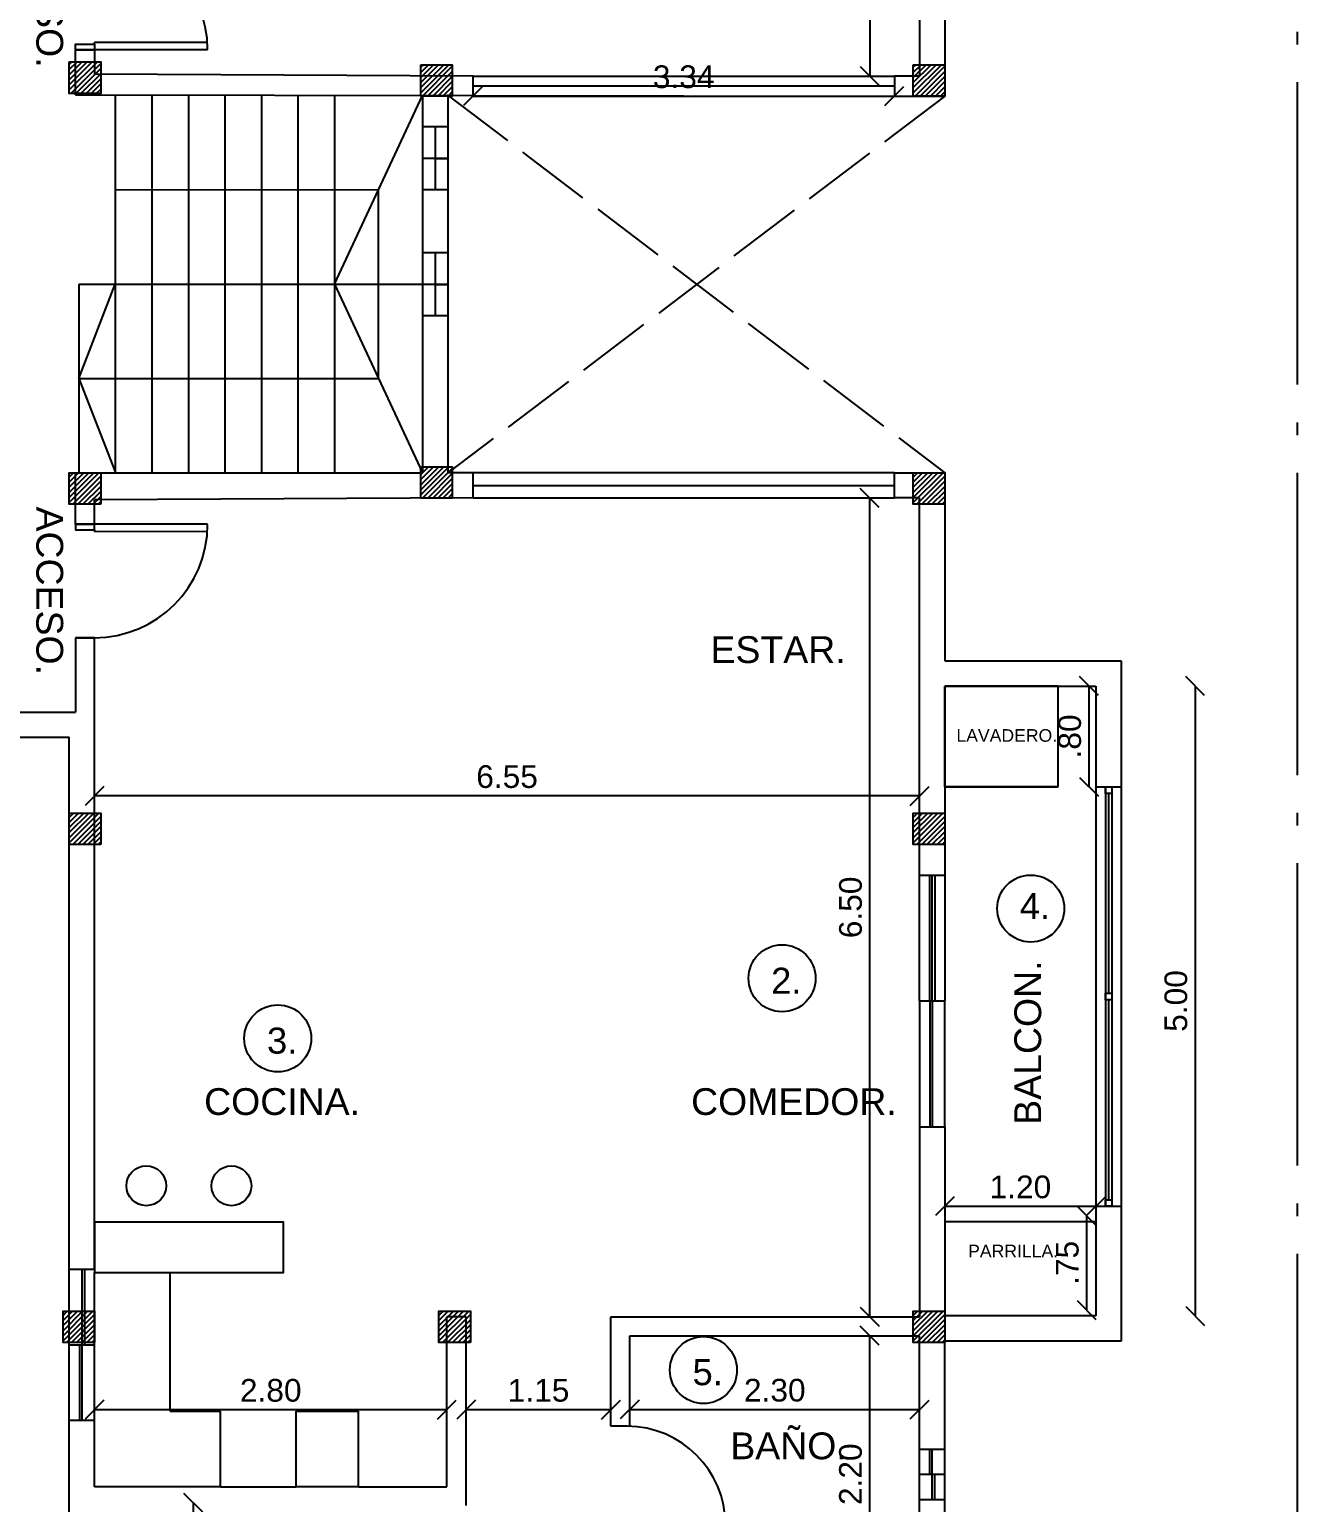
# Model space of a CAD drawing. Header units: millimetres. Extents: x 2444.3 to 2532.4, y 2068.2 to 2109.
# Drawn here: x 2475.23 to 2485.3, y 2074.82 to 2086.51 of the extents above; entities that cross this region are included whole.
import ezdxf

# ---------------------------------------------------------------- set-up
doc = ezdxf.new("R2010")
doc.units = ezdxf.units.MM
doc.linetypes.add('ACAD_ISO02W100', pattern=[15, 12, -3])
doc.linetypes.add('ACAD_ISO04W100', pattern=[30, 24, -3, 0, -3])
doc.layers.get('0').update_dxf_attribs({"color": 4})
for name, color, linetype in [('CARP-MARCO-PUERTAS', 102, 'Continuous'), ('columnas', 254, 'Continuous'), ('hº aº', 251, 'Continuous')]:
    doc.layers.add(name, color=color, linetype=linetype)
doc.styles.get("Standard").update_dxf_attribs({"font": 'arial.ttf'})
doc.dimstyles.new('Para Interiores', dxfattribs={"dimtxt": 0.18, "dimasz": 0.15, "dimexe": 0.18, "dimexo": 0.0625, "dimgap": 0.06, "dimtad": 1, "dimzin": 4, "dimdsep": 46, "dimtxsty": 'Standard', "dimblk": 'OBLIQUE', "dimcen": 1, "dimse1": 1, "dimse2": 1, "dimclrd": 2, "dimadec": 0, "dimazin": 0, "dimtfac": 1, "dimtofl": 0, "dimtmove": 0, "dimatfit": 3, "dimfxl": 1, "dimtolj": 1, "dimtzin": 0, "dimarcsym": 1})

# ---------------------------------------------------------------- blocks, each defined once
blk = doc.blocks.new('_Oblique')
at = {"color": 0, "linetype": 'ByBlock', "lineweight": -2}
blk.add_line((-0.5, -0.5), (0.5, 0.5), dxfattribs=at)
blk = doc.blocks.new('*D11')
at = {"color": 2, "lineweight": -2, "transparency": 16777216}
blk.add_line((2481.902, 2092.64), (2481.902, 2086.14), dxfattribs=at)
at = {"layer": 'Defpoints', "color": 0, "transparency": 16777216}
for p in [(2478.811, 2092.64), (2478.811, 2086.14), (2481.902, 2086.14)]:
    blk.add_point(p, dxfattribs=at)
at = {"color": 2, "lineweight": -2, "transparency": 16777216, "xscale": 0.15, "yscale": 0.15, "zscale": 0.15}
for p, rotation in [((2481.902, 2092.64), 90), ((2481.902, 2086.14), 270)]:
    blk.add_blockref('_Oblique', p, dxfattribs=dict(at, rotation=rotation))
at = {"color": 0, "transparency": 16777216, "insert": (2481.75, 2089.39), "char_height": 0.18, "attachment_point": 5, "rotation": 90}
blk.add_mtext('\\A1;6.50', dxfattribs=at)
blk = doc.blocks.new('*D21')
at = {"color": 2, "lineweight": -2, "transparency": 16777216}
blk.add_line((2476.532, 2074.813), (2476.532, 2070.812), dxfattribs=at)
at = {"layer": 'Defpoints', "color": 0, "transparency": 16777216}
for p in [(2476.581, 2074.813), (2476.532, 2070.812), (2476.73, 2070.812)]:
    blk.add_point(p, dxfattribs=at)
at = {"color": 2, "lineweight": -2, "transparency": 16777216, "xscale": 0.15, "yscale": 0.15, "zscale": 0.15}
for p, rotation in [((2476.532, 2074.813), 90), ((2476.532, 2070.812), 270)]:
    blk.add_blockref('_Oblique', p, dxfattribs=dict(at, rotation=rotation))
at = {"color": 0, "transparency": 16777216, "insert": (2476.38, 2072.813), "char_height": 0.18, "attachment_point": 5, "rotation": 90}
blk.add_mtext('\\A1;{\\C2;4.00}', dxfattribs=at)
blk = doc.blocks.new('*D24')
at = {"color": 2, "lineweight": -2, "transparency": 16777216}
blk.add_line((2481.902, 2073.94), (2481.902, 2076.14), dxfattribs=at)
at = {"layer": 'Defpoints', "color": 0, "transparency": 16777216}
for p in [(2481.902, 2076.14), (2481.902, 2076.14), (2481.902, 2073.94)]:
    blk.add_point(p, dxfattribs=at)
at = {"color": 2, "lineweight": -2, "transparency": 16777216, "xscale": 0.15, "yscale": 0.15, "zscale": 0.15}
for p, rotation in [((2481.902, 2076.14), 90), ((2481.902, 2073.94), 270)]:
    blk.add_blockref('_Oblique', p, dxfattribs=dict(at, rotation=rotation))
at = {"color": 0, "transparency": 16777216, "insert": (2481.75, 2075.04), "char_height": 0.18, "attachment_point": 5, "rotation": 90}
blk.add_mtext('\\A1;2.20', dxfattribs=at)
blk = doc.blocks.new('*D25')
at = {"color": 2, "lineweight": -2, "transparency": 16777216}
blk.add_line((2481.902, 2076.29), (2481.902, 2082.79), dxfattribs=at)
at = {"layer": 'Defpoints', "color": 0, "transparency": 16777216}
for p in [(2478.811, 2082.79), (2481.902, 2082.79), (2478.811, 2076.29)]:
    blk.add_point(p, dxfattribs=at)
at = {"color": 2, "lineweight": -2, "transparency": 16777216, "xscale": 0.15, "yscale": 0.15, "zscale": 0.15}
for p, rotation in [((2481.902, 2082.79), 90), ((2481.902, 2076.29), 270)]:
    blk.add_blockref('_Oblique', p, dxfattribs=dict(at, rotation=rotation))
at = {"color": 0, "transparency": 16777216, "insert": (2481.75, 2079.54), "char_height": 0.18, "attachment_point": 5, "rotation": 90}
blk.add_mtext('\\A1;6.50', dxfattribs=at)
blk = doc.blocks.new('*D33')
at = {"color": 2, "lineweight": -2, "transparency": 16777216}
blk.add_line((2482.298, 2080.425), (2475.748, 2080.425), dxfattribs=at)
at = {"layer": 'Defpoints', "color": 0, "transparency": 16777216}
for p in [(2475.748, 2080.425), (2475.748, 2080.425), (2482.298, 2080.425)]:
    blk.add_point(p, dxfattribs=at)
at = {"color": 2, "lineweight": -2, "transparency": 16777216, "xscale": 0.15, "yscale": 0.15, "zscale": 0.15, "rotation": 180}
blk.add_blockref('_Oblique', (2475.748, 2080.425), dxfattribs=at)
at = {"color": 2, "lineweight": -2, "transparency": 16777216, "xscale": 0.15, "yscale": 0.15, "zscale": 0.15}
blk.add_blockref('_Oblique', (2482.298, 2080.425), dxfattribs=at)
at = {"color": 0, "transparency": 16777216, "insert": (2479.023, 2080.577), "char_height": 0.18, "attachment_point": 5}
blk.add_mtext('\\A1;6.55', dxfattribs=at)
blk = doc.blocks.new('*D34')
at = {"color": 2, "lineweight": -2, "transparency": 16777216}
blk.add_line((2475.748, 2075.553), (2478.545, 2075.553), dxfattribs=at)
at = {"layer": 'Defpoints', "color": 0, "transparency": 16777216}
for p in [(2478.545, 2076.29), (2475.748, 2075.937), (2478.545, 2075.553)]:
    blk.add_point(p, dxfattribs=at)
at = {"color": 2, "lineweight": -2, "transparency": 16777216, "xscale": 0.15, "yscale": 0.15, "zscale": 0.15, "rotation": 180}
blk.add_blockref('_Oblique', (2475.748, 2075.553), dxfattribs=at)
at = {"color": 2, "lineweight": -2, "transparency": 16777216, "xscale": 0.15, "yscale": 0.15, "zscale": 0.15}
blk.add_blockref('_Oblique', (2478.545, 2075.553), dxfattribs=at)
at = {"color": 0, "transparency": 16777216, "insert": (2477.147, 2075.705), "char_height": 0.18, "attachment_point": 5}
blk.add_mtext('\\A1;2.80', dxfattribs=at)
blk = doc.blocks.new('*D35')
at = {"color": 2, "lineweight": -2, "transparency": 16777216}
blk.add_line((2478.698, 2075.553), (2479.848, 2075.553), dxfattribs=at)
at = {"layer": 'Defpoints', "color": 0, "transparency": 16777216}
for p in [(2478.698, 2075.54), (2479.848, 2075.553), (2479.848, 2075.54)]:
    blk.add_point(p, dxfattribs=at)
at = {"color": 2, "lineweight": -2, "transparency": 16777216, "xscale": 0.15, "yscale": 0.15, "zscale": 0.15, "rotation": 180}
blk.add_blockref('_Oblique', (2478.698, 2075.553), dxfattribs=at)
at = {"color": 2, "lineweight": -2, "transparency": 16777216, "xscale": 0.15, "yscale": 0.15, "zscale": 0.15}
blk.add_blockref('_Oblique', (2479.848, 2075.553), dxfattribs=at)
at = {"color": 0, "transparency": 16777216, "insert": (2479.273, 2075.705), "char_height": 0.18, "attachment_point": 5}
blk.add_mtext('\\A1;1.15', dxfattribs=at)
blk = doc.blocks.new('*D36')
at = {"color": 2, "lineweight": -2, "transparency": 16777216}
blk.add_line((2479.997, 2075.554), (2482.298, 2075.554), dxfattribs=at)
at = {"layer": 'Defpoints', "color": 0, "transparency": 16777216}
for p in [(2479.997, 2075.554), (2482.298, 2075.554), (2482.298, 2075.554)]:
    blk.add_point(p, dxfattribs=at)
at = {"color": 2, "lineweight": -2, "transparency": 16777216, "xscale": 0.15, "yscale": 0.15, "zscale": 0.15, "rotation": 180}
blk.add_blockref('_Oblique', (2479.997, 2075.554), dxfattribs=at)
at = {"color": 2, "lineweight": -2, "transparency": 16777216, "xscale": 0.15, "yscale": 0.15, "zscale": 0.15}
blk.add_blockref('_Oblique', (2482.298, 2075.554), dxfattribs=at)
at = {"color": 0, "transparency": 16777216, "insert": (2481.148, 2075.706), "char_height": 0.18, "attachment_point": 5}
blk.add_mtext('\\A1;2.30', dxfattribs=at)
blk = doc.blocks.new('*D40')
at = {"color": 2, "lineweight": -2, "transparency": 16777216}
blk.add_line((2484.485, 2081.297), (2484.485, 2076.297), dxfattribs=at)
at = {"layer": 'Defpoints', "color": 0, "transparency": 16777216}
for p in [(2483.4, 2081.297), (2483.4, 2076.297), (2484.485, 2076.297)]:
    blk.add_point(p, dxfattribs=at)
at = {"color": 2, "lineweight": -2, "transparency": 16777216, "xscale": 0.15, "yscale": 0.15, "zscale": 0.15}
for p, rotation in [((2484.485, 2081.297), 90), ((2484.485, 2076.297), 270)]:
    blk.add_blockref('_Oblique', p, dxfattribs=dict(at, rotation=rotation))
at = {"color": 0, "transparency": 16777216, "insert": (2484.333, 2078.797), "char_height": 0.18, "attachment_point": 5, "rotation": 90}
blk.add_mtext('\\A1;5.00', dxfattribs=at)
blk = doc.blocks.new('*D43')
at = {"color": 2, "lineweight": -2, "transparency": 16777216}
blk.add_line((2482.498, 2077.168), (2483.698, 2077.168), dxfattribs=at)
at = {"layer": 'Defpoints', "color": 0, "transparency": 16777216}
for p in [(2482.498, 2081.297), (2483.698, 2081.297), (2483.698, 2077.168)]:
    blk.add_point(p, dxfattribs=at)
at = {"color": 2, "lineweight": -2, "transparency": 16777216, "xscale": 0.15, "yscale": 0.15, "zscale": 0.15, "rotation": 180}
blk.add_blockref('_Oblique', (2482.498, 2077.168), dxfattribs=at)
at = {"color": 2, "lineweight": -2, "transparency": 16777216, "xscale": 0.15, "yscale": 0.15, "zscale": 0.15}
blk.add_blockref('_Oblique', (2483.698, 2077.168), dxfattribs=at)
at = {"color": 0, "transparency": 16777216, "insert": (2483.098, 2077.32), "char_height": 0.18, "attachment_point": 5}
blk.add_mtext('\\A1;1.20', dxfattribs=at)
blk = doc.blocks.new('*D41')
at = {"color": 2, "lineweight": -2, "transparency": 16777216}
blk.add_line((2483.642, 2081.297), (2483.642, 2080.497), dxfattribs=at)
at = {"layer": 'Defpoints', "color": 0, "transparency": 16777216}
for p in [(2483.232, 2081.297), (2483.232, 2080.497), (2483.642, 2080.497)]:
    blk.add_point(p, dxfattribs=at)
at = {"color": 2, "lineweight": -2, "transparency": 16777216, "xscale": 0.15, "yscale": 0.15, "zscale": 0.15}
for p, rotation in [((2483.642, 2081.297), 90), ((2483.642, 2080.497), 270)]:
    blk.add_blockref('_Oblique', p, dxfattribs=dict(at, rotation=rotation))
at = {"color": 0, "transparency": 16777216, "insert": (2483.49, 2080.897), "char_height": 0.18, "attachment_point": 5, "rotation": 90}
blk.add_mtext('\\A1;.80', dxfattribs=at)
blk = doc.blocks.new('*D42')
at = {"color": 2, "lineweight": -2, "transparency": 16777216}
blk.add_line((2483.623, 2077.093), (2483.623, 2076.343), dxfattribs=at)
at = {"layer": 'Defpoints', "color": 0, "transparency": 16777216}
for p in [(2483.559, 2077.093), (2483.559, 2076.343), (2483.623, 2076.343)]:
    blk.add_point(p, dxfattribs=at)
at = {"color": 2, "lineweight": -2, "transparency": 16777216, "xscale": 0.15, "yscale": 0.15, "zscale": 0.15}
for p, rotation in [((2483.623, 2077.093), 90), ((2483.623, 2076.343), 270)]:
    blk.add_blockref('_Oblique', p, dxfattribs=dict(at, rotation=rotation))
at = {"color": 0, "transparency": 16777216, "insert": (2483.471, 2076.718), "char_height": 0.18, "attachment_point": 5, "rotation": 90}
blk.add_mtext('\\A1;.75', dxfattribs=at)
blk = doc.blocks.new('*D123')
at = {"color": 2, "lineweight": -2, "transparency": 16777216}
blk.add_line((2478.753, 2085.981), (2482.098, 2085.981), dxfattribs=at)
at = {"layer": 'Defpoints', "color": 0, "transparency": 16777216}
for p in [(2478.753, 2086.14), (2482.098, 2086.14), (2482.098, 2085.981)]:
    blk.add_point(p, dxfattribs=at)
at = {"color": 2, "lineweight": -2, "transparency": 16777216, "xscale": 0.15, "yscale": 0.15, "zscale": 0.15, "rotation": 180}
blk.add_blockref('_Oblique', (2478.753, 2085.981), dxfattribs=at)
at = {"color": 2, "lineweight": -2, "transparency": 16777216, "xscale": 0.15, "yscale": 0.15, "zscale": 0.15}
blk.add_blockref('_Oblique', (2482.098, 2085.981), dxfattribs=at)
at = {"color": 0, "transparency": 16777216, "insert": (2480.425, 2086.133), "char_height": 0.18, "attachment_point": 5}
blk.add_mtext('\\A1;3.34', dxfattribs=at)

msp = doc.modelspace()

# ---------------------------------------------------------------- hatches: boundary and pattern name
at = {"layer": 'hº aº'}
h = msp.add_hatch(dxfattribs=at)
h.set_pattern_fill('ANSI31', color=256, scale=0.009, style=0)
h.set_pattern_definition([(45, (1837.274875, 1653.812565), (-0.0202055763, 0.0202055763), [])])
h.paths.add_polyline_path([(2475.548, 2086.252), (2475.798, 2086.252), (2475.798, 2086.003), (2475.548, 2086.003)])
h = msp.add_hatch(dxfattribs=at)
h.set_pattern_fill('ANSI31', color=256, scale=0.009, style=0)
h.set_pattern_definition([(45, (1840.064893, 1653.79068), (-0.0202055763, 0.0202055763), [])])
h.paths.add_polyline_path([(2478.338, 2086.23), (2478.588, 2086.23), (2478.588, 2085.981), (2478.338, 2085.981)])
h = msp.add_hatch(dxfattribs=at)
h.set_pattern_fill('ANSI31', color=256, scale=0.009, style=0)
h.set_pattern_definition([(45, (1843.974872, 1653.79068), (-0.0202055763, 0.0202055763), [])])
h.paths.add_polyline_path([(2482.248, 2086.23), (2482.498, 2086.23), (2482.498, 2085.981), (2482.248, 2085.981)])
h = msp.add_hatch(dxfattribs=at)
h.set_pattern_fill('ANSI31', color=256, scale=0.009, angle=180, style=0)
h.set_pattern_definition([(225, (3114.07087, 2515.179464), (0.0202055763, -0.0202055763), [])])
h.paths.add_polyline_path([(2475.798, 2082.74), (2475.548, 2082.74), (2475.548, 2082.989), (2475.798, 2082.989)])
h = msp.add_hatch(dxfattribs=at)
h.set_pattern_fill('ANSI31', color=256, scale=0.009, style=0)
h.set_pattern_definition([(45, (1840.064893, 1650.598253), (-0.0202055763, 0.0202055763), [])])
h.paths.add_polyline_path([(2478.338, 2083.038), (2478.588, 2083.038), (2478.588, 2082.789), (2478.338, 2082.789)])
h = msp.add_hatch(dxfattribs=at)
h.set_pattern_fill('ANSI31', color=256, scale=0.009, angle=180, style=0)
h.set_pattern_definition([(225, (3120.770867, 2515.179464), (0.0202055763, -0.0202055763), [])])
h.paths.add_polyline_path([(2482.498, 2082.74), (2482.248, 2082.74), (2482.248, 2082.989), (2482.498, 2082.989)])
h = msp.add_hatch(dxfattribs=at)
h.set_pattern_fill('ANSI31', color=256, scale=0.009, angle=180, style=0)
h.set_pattern_definition([(225, (3114.070863, 2512.478598), (0.0202055763, -0.0202055763), [])])
h.paths.add_polyline_path([(2475.798, 2080.039), (2475.548, 2080.039), (2475.548, 2080.288), (2475.798, 2080.288)])
h = msp.add_hatch(dxfattribs=at)
h.set_pattern_fill('ANSI31', color=256, scale=0.009, angle=180, style=0)
h.set_pattern_definition([(225, (3120.770867, 2512.478598), (0.0202055763, -0.0202055763), [])])
h.paths.add_polyline_path([(2482.498, 2080.039), (2482.248, 2080.039), (2482.248, 2080.288), (2482.498, 2080.288)])
h = msp.add_hatch(dxfattribs=at)
h.set_pattern_fill('ANSI31', color=256, scale=0.009, angle=180, style=0)
h.set_pattern_definition([(225, (3114.020865, 2508.524266), (0.0202055763, -0.0202055763), [])])
h.paths.add_polyline_path([(2475.748, 2076.085), (2475.498, 2076.085), (2475.498, 2076.334), (2475.748, 2076.334)])
h = msp.add_hatch(dxfattribs=at)
h.set_pattern_fill('ANSI31', color=256, scale=0.009, angle=180, style=0)
h.set_pattern_definition([(225, (3117.005418, 2508.524266), (0.0202055763, -0.0202055763), [])])
h.paths.add_polyline_path([(2478.732, 2076.085), (2478.482, 2076.085), (2478.482, 2076.334), (2478.732, 2076.334)])
h = msp.add_hatch(dxfattribs=at)
h.set_pattern_fill('ANSI31', color=256, scale=0.009, angle=180, style=0)
h.set_pattern_definition([(225, (3120.770867, 2508.524266), (0.0202055763, -0.0202055763), [])])
h.paths.add_polyline_path([(2482.498, 2076.085), (2482.248, 2076.085), (2482.248, 2076.334), (2482.498, 2076.334)])

# ---------------------------------------------------------------- linework, layer by layer
at = {"color": 7, "linetype": 'ACAD_ISO04W100', "ltscale": 0.1}
msp.add_line((2485.298, 2068.19), (2485.298, 2108.99), dxfattribs=at)
at = {"color": 4}
for p, q in [((2482.298, 2089.133), (2482.298, 2086.14)), ((2482.498, 2087.433), (2482.498, 2085.98)), ((2476.644, 2086.406), (2475.748, 2086.407)), ((2475.748, 2086.392), (2475.748, 2086.407)), ((2475.598, 2086.348), (2475.748, 2086.348)), ((2475.598, 2085.99), (2475.598, 2086.348)), ((2475.748, 2086.348), (2475.748, 2086.155)), ((2476.646, 2086.348), (2475.748, 2086.348)), ((2478.753, 2086.14), (2475.748, 2086.155)), ((2482.298, 2086.14), (2482.098, 2086.14)), ((2475.598, 2085.99), (2478.753, 2085.986)), ((2478.353, 2085.986), (2478.353, 2082.99)), ((2478.553, 2085.986), (2478.553, 2082.99)), ((2482.098, 2085.981), (2482.498, 2085.981)), ((2475.623, 2084.488), (2478.553, 2084.488)), ((2475.598, 2082.581), (2475.598, 2082.99)), ((2475.598, 2082.99), (2478.353, 2082.99)), ((2478.753, 2082.99), (2478.553, 2082.99)), ((2478.753, 2082.79), (2478.753, 2082.99)), ((2482.098, 2082.99), (2478.753, 2082.99)), ((2482.098, 2082.79), (2482.098, 2082.99)), ((2482.098, 2082.99), (2482.498, 2082.99)), ((2482.498, 2082.99), (2482.498, 2081.497)), ((2478.753, 2082.89), (2482.098, 2082.89)), ((2478.753, 2082.79), (2475.748, 2082.775)), ((2475.748, 2082.581), (2475.748, 2082.775)), ((2478.753, 2082.79), (2482.098, 2082.79)), ((2482.298, 2082.79), (2482.098, 2082.79)), ((2482.298, 2079.797), (2482.298, 2082.79)), ((2475.598, 2082.581), (2475.748, 2082.581)), ((2476.646, 2082.581), (2475.748, 2082.581)), ((2475.748, 2082.537), (2475.748, 2082.522)), ((2476.644, 2082.523), (2475.748, 2082.522)), ((2475.598, 2081.681), (2475.598, 2081.09)), ((2475.748, 2081.681), (2475.598, 2081.681)), ((2475.598, 2081.681), (2475.748, 2081.681)), ((2475.598, 2081.681), (2475.748, 2081.681)), ((2475.748, 2076.666), (2475.748, 2081.681)), ((2482.498, 2081.297), (2483.698, 2081.297)), ((2483.698, 2081.297), (2483.698, 2080.497)), ((2472.598, 2081.09), (2475.598, 2081.09)), ((2472.648, 2080.89), (2475.548, 2080.89)), ((2475.548, 2076.666), (2475.548, 2080.89)), ((2483.398, 2080.497), (2482.498, 2080.497)), ((2482.298, 2077.797), (2482.298, 2076.29)), ((2482.498, 2077.047), (2482.498, 2076.297)), ((2478.545, 2074.941), (2478.545, 2076.29)), ((2478.698, 2076.29), (2478.545, 2076.29)), ((2478.698, 2076.29), (2478.545, 2076.29)), ((2478.698, 2074.791), (2478.698, 2076.29)), ((2479.848, 2075.422), (2479.848, 2076.29)), ((2479.848, 2076.29), (2482.298, 2076.29)), ((2479.997, 2075.421), (2479.998, 2076.14)), ((2479.998, 2076.14), (2482.298, 2076.14)), ((2480.198, 2076.14), (2482.298, 2076.14)), ((2482.298, 2075.24), (2482.298, 2076.14)), ((2482.298, 2075.24), (2482.298, 2076.14)), ((2482.498, 2075.24), (2482.498, 2076.097)), ((2475.548, 2070.59), (2475.548, 2075.466)), ((2479.976, 2075.422), (2479.848, 2075.422)), ((2476.748, 2074.941), (2477.348, 2074.941)), ((2477.845, 2074.941), (2478.545, 2074.941)), ((2482.298, 2073.94), (2482.298, 2074.84)), ((2482.498, 2070.59), (2482.498, 2074.84))]:
    msp.add_line(p, q, dxfattribs=at)
at = {"color": 102}
for p, q in [((2478.753, 2085.986), (2478.753, 2086.14)), ((2482.098, 2086.14), (2482.098, 2085.981)), ((2482.298, 2079.797), (2482.498, 2079.797)), ((2482.298, 2077.797), (2482.498, 2077.797)), ((2475.748, 2076.666), (2475.548, 2076.666)), ((2475.548, 2075.466), (2475.548, 2076.666)), ((2475.648, 2076.666), (2475.648, 2075.466)), ((2475.668, 2076.666), (2475.668, 2076.066)), ((2475.748, 2075.466), (2475.748, 2076.641)), ((2475.548, 2076.066), (2475.748, 2076.066)), ((2475.628, 2076.066), (2475.628, 2075.466)), ((2475.748, 2075.466), (2475.548, 2075.466)), ((2482.298, 2075.24), (2482.498, 2075.24)), ((2482.298, 2074.84), (2482.298, 2075.24)), ((2482.378, 2075.04), (2482.378, 2075.24)), ((2482.398, 2074.84), (2482.398, 2075.24)), ((2482.498, 2074.84), (2482.498, 2075.24)), ((2482.298, 2075.04), (2482.498, 2075.04)), ((2482.418, 2074.84), (2482.418, 2075.04)), ((2482.298, 2074.84), (2482.498, 2074.84))]:
    msp.add_line(p, q, dxfattribs=at)
for p, q in [((2475.913, 2085.986), (2475.913, 2082.99)), ((2476.203, 2085.986), (2476.203, 2082.99)), ((2476.493, 2085.986), (2476.493, 2082.99)), ((2476.783, 2085.986), (2476.783, 2082.99)), ((2477.073, 2085.986), (2477.073, 2082.99)), ((2477.363, 2085.986), (2477.363, 2082.99)), ((2477.653, 2085.986), (2477.653, 2082.99)), ((2477.653, 2084.488), (2478.353, 2085.986)), ((2475.623, 2084.488), (2475.623, 2082.99)), ((2477.653, 2084.488), (2478.353, 2082.99))]:
    msp.add_line(p, q)
at = {"color": 4, "linetype": 'ACAD_ISO02W100', "ltscale": 0.05}
for p, q in [((2478.548, 2085.99), (2482.498, 2082.99)), ((2482.498, 2085.98), (2478.553, 2082.99))]:
    msp.add_line(p, q, dxfattribs=at)
at = {"color": 2}
for p, q in [((2478.553, 2085.736), (2478.353, 2085.736)), ((2478.453, 2085.736), (2478.453, 2085.236)), ((2478.553, 2085.486), (2478.353, 2085.486)), ((2478.453, 2085.486), (2478.553, 2085.486)), ((2475.913, 2085.237), (2478.003, 2085.238)), ((2478.003, 2083.739), (2478.003, 2085.238)), ((2478.553, 2085.236), (2478.353, 2085.236)), ((2478.553, 2084.986), (2478.553, 2084.986)), ((2478.553, 2084.736), (2478.353, 2084.736)), ((2478.453, 2084.736), (2478.453, 2084.236)), ((2475.623, 2083.739), (2475.913, 2084.488)), ((2478.553, 2084.486), (2478.353, 2084.486)), ((2478.453, 2084.486), (2478.553, 2084.486)), ((2478.553, 2084.236), (2478.353, 2084.236)), ((2475.623, 2083.739), (2478.003, 2083.739)), ((2475.623, 2083.739), (2475.913, 2082.997))]:
    msp.add_line(p, q, dxfattribs=at)
at = {"color": 5}
for p, q in [((2482.498, 2081.497), (2483.898, 2081.497)), ((2483.898, 2081.497), (2483.898, 2080.497)), ((2482.498, 2081.297), (2482.498, 2079.797)), ((2482.498, 2081.297), (2483.698, 2081.297)), ((2483.698, 2081.297), (2483.698, 2080.497)), ((2483.698, 2080.497), (2483.898, 2080.497)), ((2482.498, 2077.797), (2482.498, 2076.297)), ((2483.698, 2077.168), (2483.698, 2076.297)), ((2483.698, 2077.168), (2483.898, 2077.168)), ((2483.898, 2077.168), (2483.898, 2076.097)), ((2483.698, 2076.297), (2482.498, 2076.297)), ((2483.398, 2076.297), (2482.498, 2076.297)), ((2483.898, 2076.097), (2482.498, 2076.097))]:
    msp.add_line(p, q, dxfattribs=at)
at = {"color": 7}
for p, q in [((2482.498, 2080.497), (2482.498, 2081.297)), ((2483.398, 2081.297), (2482.498, 2081.297)), ((2483.398, 2080.497), (2483.398, 2081.297)), ((2482.498, 2080.497), (2483.398, 2080.497)), ((2482.498, 2077.047), (2483.698, 2077.047))]:
    msp.add_line(p, q, dxfattribs=at)
at = {"color": 1}
for p, q in [((2476.348, 2075.541), (2476.348, 2076.641)), ((2476.348, 2075.541), (2476.748, 2075.541)), ((2476.748, 2074.941), (2476.748, 2075.541)), ((2477.348, 2075.541), (2477.845, 2075.541)), ((2477.348, 2074.941), (2477.348, 2075.541)), ((2477.845, 2074.941), (2477.845, 2075.541)), ((2475.748, 2074.941), (2475.748, 2075.466)), ((2476.748, 2074.941), (2475.748, 2074.941)), ((2477.845, 2074.941), (2477.348, 2074.941))]:
    msp.add_line(p, q, dxfattribs=at)
at = {"color": 7}
for points in [[(2475.748, 2086.348), (2475.598, 2086.348), (2475.598, 2086.392), (2475.748, 2086.392)], [(2475.748, 2082.581), (2475.598, 2082.581), (2475.598, 2082.537), (2475.748, 2082.537)], [(2483.773, 2080.497), (2483.823, 2080.497), (2483.823, 2080.445), (2483.773, 2080.445)], [(2483.773, 2078.858), (2483.823, 2078.858), (2483.823, 2078.807), (2483.773, 2078.807)], [(2483.773, 2077.219), (2483.823, 2077.219), (2483.823, 2077.168), (2483.773, 2077.168)]]:
    msp.add_lwpolyline(points, close=True, dxfattribs=at)
at = {"color": 1}
msp.add_lwpolyline([(2475.748, 2076.641), (2477.248, 2076.641), (2477.248, 2077.041), (2475.748, 2077.041)], close=True, dxfattribs=at)
at = {"color": 7}
for centre in [(2483.18, 2079.531), (2481.206, 2078.977), (2477.203, 2078.5), (2480.582, 2075.867)]:
    msp.add_circle(centre, 0.266, dxfattribs=at)
at = {"color": 1}
for centre in [(2476.159, 2077.33), (2476.835, 2077.33)]:
    msp.add_circle(centre, 0.158, dxfattribs=at)
at = {"color": 7}
for centre, radius, start, end in [((2475.746, 2086.348), 0.9, 0.0275, 90.0007), ((2475.746, 2082.581), 0.9, 269.9993, 359.9725), ((2479.975, 2074.639), 0.782, 0.0267, 90)]:
    msp.add_arc(centre, radius, start, end, dxfattribs=at)
at = {"layer": 'CARP-MARCO-PUERTAS'}
for p, q in [((2478.753, 2086.14), (2482.098, 2086.14)), ((2478.753, 2086.063), (2482.098, 2086.063)), ((2478.753, 2085.986), (2482.098, 2085.981)), ((2483.698, 2080.497), (2483.698, 2077.168)), ((2483.773, 2080.497), (2483.773, 2077.168)), ((2483.798, 2080.445), (2483.798, 2078.858)), ((2483.823, 2080.497), (2483.823, 2077.168)), ((2483.898, 2080.497), (2483.898, 2077.168)), ((2482.298, 2078.797), (2482.298, 2079.797)), ((2482.378, 2078.797), (2482.378, 2079.797)), ((2482.398, 2078.797), (2482.398, 2079.797)), ((2482.418, 2079.797), (2482.418, 2078.797)), ((2482.498, 2079.797), (2482.498, 2078.797)), ((2482.298, 2078.797), (2482.498, 2078.797)), ((2482.298, 2078.797), (2482.298, 2077.797)), ((2482.298, 2078.797), (2482.498, 2078.797)), ((2482.378, 2078.797), (2482.378, 2077.797)), ((2482.398, 2078.797), (2482.398, 2077.797)), ((2482.498, 2077.797), (2482.498, 2078.797)), ((2483.798, 2078.807), (2483.798, 2077.219))]:
    msp.add_line(p, q, dxfattribs=at)
at = {"layer": 'columnas'}
for points in [[(2475.548, 2086.252), (2475.798, 2086.252), (2475.798, 2086.002), (2475.548, 2086.002)], [(2478.338, 2086.23), (2478.588, 2086.23), (2478.588, 2085.98), (2478.338, 2085.98)], [(2482.248, 2086.23), (2482.498, 2086.23), (2482.498, 2085.98), (2482.248, 2085.98)], [(2475.798, 2082.74), (2475.548, 2082.74), (2475.548, 2082.99), (2475.798, 2082.99)], [(2478.338, 2083.038), (2478.588, 2083.038), (2478.588, 2082.788), (2478.338, 2082.788)], [(2482.498, 2082.74), (2482.248, 2082.74), (2482.248, 2082.99), (2482.498, 2082.99)], [(2475.798, 2080.039), (2475.548, 2080.039), (2475.548, 2080.289), (2475.798, 2080.289)], [(2482.498, 2080.039), (2482.248, 2080.039), (2482.248, 2080.289), (2482.498, 2080.289)], [(2475.748, 2076.085), (2475.498, 2076.085), (2475.498, 2076.335), (2475.748, 2076.335)], [(2478.732, 2076.085), (2478.482, 2076.085), (2478.482, 2076.335), (2478.732, 2076.335)], [(2482.498, 2076.085), (2482.248, 2076.085), (2482.248, 2076.335), (2482.498, 2076.335)]]:
    msp.add_lwpolyline(points, close=True, dxfattribs=at)

# ---------------------------------------------------------------- texts
at = {"color": 7, "char_height": 0.04254}
for s, insert, attachment_point, rotation in [('{\\H5x;ACCESO.}', (2475.499, 2087.544), 1, 270), ('{\\H5x;ACCESO.}', (2475.499, 2081.385), 3, 270), ('{\\H5x;BALCON.}', (2483.05, 2077.814), 1, 90)]:
    msp.add_mtext_dynamic_manual_height_columns(s, width=6.18774, gutter_width=12.5, heights=[0], dxfattribs=dict(at, insert=insert, attachment_point=attachment_point, rotation=rotation))
at = {"color": 7}
for s, width, insert, char_height, attachment_point in [('{\\H5x;ESTAR.}', 6.18774, (2481.711, 2081.477), 0.04254, 9), ('LAVADERO.', 6.20163, (2482.59, 2080.955), 0.1, 1), ('{\\H5x;4.}', 6.18774, (2483.093, 2079.654), 0.0414, 1), ('{\\H5x;2.}', 6.18774, (2481.119, 2078.854), 0.0414, 7), ('{\\H5x;3.}', 6.18774, (2477.117, 2078.376), 0.0414, 7), ('{\\H5x;COCINA.}', 6.18774, (2476.618, 2077.889), 0.04254, 7), ('{\\H5x;\\PCOMEDOR.}', 6.18774, (2480.484, 2077.889), 0.0425, 7), ('PARRILLA.', 6.20163, (2482.683, 2076.862), 0.1, 1), ('{\\H5x;5.}', 6.18774, (2480.495, 2075.744), 0.0414, 7), ('{\\H5x;BAÑO.}', 6.18774, (2480.795, 2075.156), 0.04254, 7)]:
    msp.add_mtext_dynamic_manual_height_columns(s, width=width, gutter_width=12.5, heights=[0], dxfattribs=dict(at, insert=insert, char_height=char_height, attachment_point=attachment_point))

# ---------------------------------------------------------------- dimensions: what is measured, and where the dimension line sits
at = {"color": 2}
for base, p1, p2, angle, picture, middle in [((2481.902, 2086.14), (2478.811, 2092.64), (2478.811, 2086.14), 90, '*D11', (2481.75, 2089.39)), ((2481.902, 2082.79), (2478.811, 2076.29), (2478.811, 2082.79), 270, '*D25', (2481.75, 2079.54)), ((2483.642, 2080.497), (2483.232, 2081.297), (2483.232, 2080.497), 90, '*D41', (2483.49, 2080.897)), ((2484.485, 2076.297), (2483.4, 2081.297), (2483.4, 2076.297), 90, '*D40', (2484.333, 2078.797)), ((2483.623, 2076.343), (2483.559, 2077.093), (2483.559, 2076.343), 90, '*D42', (2483.471, 2076.718)), ((2481.902, 2076.14), (2481.902, 2073.94), (2481.902, 2076.14), 270, '*D24', (2481.75, 2075.04))]:
    dim = msp.add_linear_dim(base=base, p1=p1, p2=p2, angle=angle, dimstyle='Para Interiores', dxfattribs=at)
    dim.commit()
    dim.dimension.update_dxf_attribs({"geometry": picture, "text_midpoint": middle})
for base, p1, p2, picture, middle in [((2482.0979, 2085.981), (2478.7531, 2086.1397), (2482.0979, 2086.1397), '*D123', (2480.4255, 2086.1329)), ((2483.698, 2077.168), (2482.498, 2081.297), (2483.698, 2081.297), '*D43', (2483.098, 2077.32)), ((2475.748, 2080.425), (2482.298, 2080.425), (2475.748, 2080.425), '*D33', (2479.023, 2080.577)), ((2478.545, 2075.553), (2475.748, 2075.937), (2478.545, 2076.29), '*D34', (2477.147, 2075.705)), ((2479.848, 2075.553), (2478.698, 2075.54), (2479.848, 2075.54), '*D35', (2479.273, 2075.705)), ((2482.298, 2075.554), (2479.997, 2075.554), (2482.298, 2075.554), '*D36', (2481.148, 2075.706))]:
    dim = msp.add_linear_dim(base=base, p1=p1, p2=p2, dimstyle='Para Interiores', dxfattribs=at)
    dim.commit()
    dim.dimension.update_dxf_attribs({"geometry": picture, "text_midpoint": middle})
at = {"color": 4}
dim = msp.add_linear_dim(base=(2476.532, 2070.812), p1=(2476.581, 2074.813), p2=(2476.73, 2070.812), angle=270, text='{\\C2;<>}', dimstyle='Para Interiores', dxfattribs=at)
dim.commit()
dim.dimension.update_dxf_attribs({"geometry": '*D21', "text_midpoint": (2476.38, 2072.813)})

doc.saveas('drawing.dxf')
